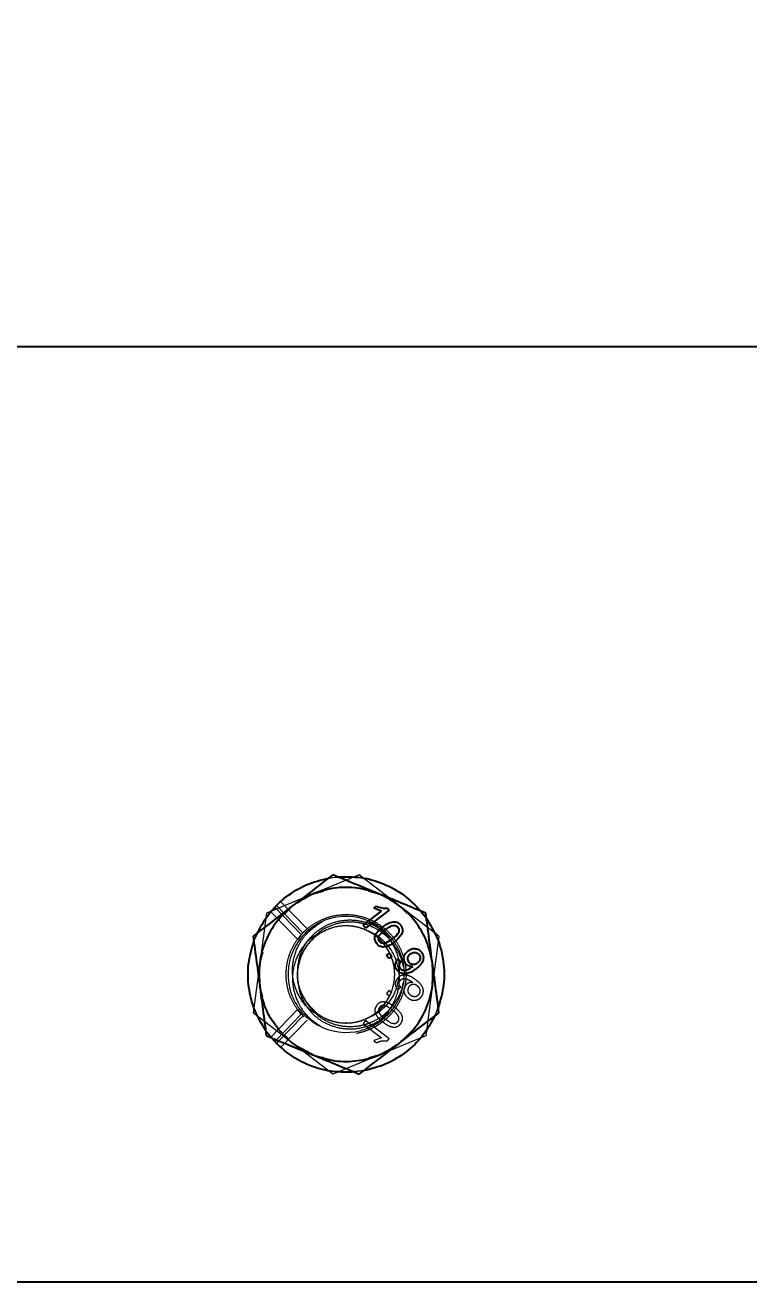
# Model space of a CAD drawing. Header units: millimetres. Extents: x 861 to 27901, y 673 to 17923.
# Drawn here: x 10244.9 to 10343.7, y 6784.2 to 6956.2 of the extents above; entities that cross this region are included whole.
import ezdxf

# ---------------------------------------------------------------- set-up
doc = ezdxf.new("R2010")
doc.units = ezdxf.units.MM
doc.header["$LTSCALE"] = 33.3
doc.linetypes.add('HIDDEN', pattern=[1.905, 1.27, -0.635])
doc.layers.add('CAPA_1', color=7, linetype='Continuous')
doc.styles.add('SLDTEXTSTYLE0', font='TXT', dxfattribs={"width": 0.75})
doc.dimstyles.new('SLDDIMSTYLE0', dxfattribs={"dimtxt": 66.6, "dimasz": 66.6, "dimexe": 0, "dimexo": 0.0625, "dimgap": 16.65, "dimtad": 2, "dimdec": 0, "dimlfac": 1.261261, "dimrnd": 1e-09, "dimzin": 12, "dimdsep": 46, "dimtxsty": 'SLDTEXTSTYLE0', "dimsah": 1, "dimcen": 0.09, "dimadec": 0, "dimazin": 3, "dimtfac": 1, "dimtdec": 0, "dimtofl": 0, "dimtmove": 0, "dimatfit": 3, "dimfxl": 1, "dimfrac": 2, "dimtolj": 1, "dimtzin": 12, "dimarcsym": 0})

# ---------------------------------------------------------------- blocks, each defined once
blk = doc.blocks.new('_D_13')
at = {"layer": 'CAPA_1', "transparency": 16777216}
for p, q in [((9823.17, 6912.25), (14695.32, 6912.25)), ((14662.02, 6912.25), (14662.02, 5357.98)), ((14240.18, 5357.98), (14695.32, 5357.98))]:
    blk.add_line(p, q, dxfattribs=at)
for points in [[(14662.02, 6912.25), (14651.77, 6845.65), (14672.27, 6845.65)], [(14662.02, 5357.98), (14672.27, 5424.58), (14651.77, 5424.58)]]:
    blk.add_solid(points, dxfattribs=at)
at = {"layer": 'CAPA_1', "transparency": 16777216, "insert": (14576.17, 6036.69), "char_height": 66.6, "attachment_point": 1, "rotation": 90, "style": 'SLDTEXTSTYLE0'}
blk.add_mtext('1960', dxfattribs=at)
blk = doc.blocks.new('_D_14')
at = {"layer": 'CAPA_1', "transparency": 16777216}
for p, q in [((9780.88, 6954.54), (9780.88, 7862.55)), ((10855.14, 5883.49), (10855.14, 7862.55)), ((9780.88, 7829.25), (10855.14, 7829.25))]:
    blk.add_line(p, q, dxfattribs=at)
for points in [[(9780.88, 7829.25), (9847.48, 7819.01), (9847.48, 7839.5)], [(10855.14, 7829.25), (10788.54, 7839.5), (10788.54, 7819.01)]]:
    blk.add_solid(points, dxfattribs=at)
at = {"layer": 'CAPA_1', "transparency": 16777216, "insert": (10219.59, 7915.1), "char_height": 66.6, "attachment_point": 1, "style": 'SLDTEXTSTYLE0'}
blk.add_mtext('1355', dxfattribs=at)

msp = doc.modelspace()

# ---------------------------------------------------------------- linework, layer by layer
at = {"color": 1, "linetype": 'HIDDEN', "lineweight": 18}
for p, q in [((10290.52, 6840.01), (10277.83, 6834.77)), ((10285.73, 6839.39), (10286.6, 6839.61)), ((10286.32, 6839.57), (10287.56, 6839.73)), ((10286.87, 6839.64), (10288.2, 6839.71)), ((10301.4, 6831.63), (10290.52, 6840.01)), ((10284.17, 6837.39), (10285.66, 6837.78)), ((10291.76, 6837.78), (10293.26, 6837.38)), ((10279.19, 6835.81), (10279.77, 6836.36)), ((10279.77, 6836.36), (10280.24, 6836.71)), ((10283.41, 6832.64), (10279.77, 6836.36)), ((10284.17, 6837.39), (10282.81, 6836.61)), ((10277.83, 6834.77), (10276.01, 6821.16)), ((10278.42, 6834.97), (10282.09, 6831.22)), ((10278.58, 6835.08), (10278.96, 6835.57)), ((10278.96, 6835.57), (10282.59, 6831.84)), ((10282.82, 6832.09), (10279.19, 6835.81)), ((10281.37, 6835.73), (10280.37, 6834.73)), ((10295.96, 6835.82), (10297.05, 6834.73)), ((10298.71, 6835.24), (10299.82, 6833.8)), ((10298.92, 6835.05), (10299.69, 6834.06)), ((10276.28, 6831.34), (10276.91, 6832.6)), ((10283.41, 6832.64), (10282.82, 6832.09)), ((10283.54, 6832.73), (10283.41, 6832.64)), ((10286.32, 6832.59), (10286.17, 6832.51)), ((10293.72, 6832.51), (10293.54, 6832.68)), ((10275.98, 6830.35), (10276.19, 6831.12)), ((10276.11, 6830.92), (10276.58, 6832.07)), ((10282.59, 6831.84), (10282.1, 6831.17)), ((10301.4, 6831.63), (10299.59, 6818.02)), ((10277.32, 6829.45), (10276.92, 6827.97)), ((10277.32, 6823.34), (10276.92, 6824.84)), ((10294.53, 6824.22), (10294.22, 6823.8)), ((10294.95, 6823.9), (10294.53, 6824.22)), ((10295.83, 6824.27), (10296.19, 6824.65)), ((10296.37, 6824.52), (10296.57, 6825.36)), ((10297.75, 6825.37), (10297.83, 6825.31)), ((10300.5, 6824.82), (10300.1, 6823.34)), ((10283.33, 6822.57), (10283.71, 6822.05)), ((10294.22, 6823.8), (10294.63, 6823.48)), ((10301.45, 6822.5), (10301.03, 6821.21)), ((10286.89, 6812.78), (10276.01, 6821.16)), ((10278.42, 6817.82), (10282.09, 6821.58)), ((10279.19, 6817.46), (10282.59, 6820.95)), ((10282.82, 6820.7), (10279.52, 6817.32)), ((10282.06, 6821.62), (10282.94, 6820.6)), ((10282.59, 6820.95), (10282.09, 6821.58)), ((10300.93, 6820.97), (10300.51, 6820.2)), ((10301.31, 6821.87), (10300.83, 6820.72)), ((10279.26, 6816.92), (10277.71, 6818.78)), ((10278.42, 6817.82), (10277.73, 6818.73)), ((10283.41, 6820.15), (10279.77, 6816.43)), ((10291.35, 6820.08), (10291.03, 6819.66)), ((10291.03, 6819.66), (10293.55, 6817.73)), ((10294.58, 6817.59), (10291.35, 6820.08)), ((10293.25, 6819.95), (10293.78, 6820.32)), ((10281.45, 6816.97), (10280.37, 6818.06)), ((10299.59, 6818.02), (10286.89, 6812.78)), ((10293.55, 6817.73), (10292.5, 6817.35)), ((10292.5, 6817.35), (10292.88, 6817.06)), ((10294.37, 6817.33), (10294.58, 6817.59)), ((10293.24, 6815.4), (10291.76, 6815.01)), ((10291.17, 6813.25), (10289.33, 6813.07)), ((10291.09, 6813.22), (10289.86, 6813.06))]:
    msp.add_line(p, q, dxfattribs=at)
at = {"color": 7, "linetype": 'Continuous', "lineweight": 25}
for p, q in [((10291.03, 6833.13), (10293.55, 6835.06)), ((10294.58, 6835.2), (10291.35, 6832.71)), ((10292.5, 6835.44), (10292.88, 6835.73)), ((10293.55, 6835.06), (10292.5, 6835.44)), ((10294.37, 6835.46), (10294.58, 6835.2)), ((10291.35, 6832.71), (10291.03, 6833.13)), ((10294.22, 6828.99), (10294.63, 6829.31)), ((10294.63, 6829.31), (10294.95, 6828.89)), ((10294.53, 6828.57), (10294.22, 6828.99)), ((10294.95, 6828.89), (10294.53, 6828.57)), ((10295.83, 6828.52), (10296.19, 6828.14)), ((10297.75, 6827.42), (10297.83, 6827.48)), ((10278.96, 6817.22), (10278.42, 6817.82)), ((10278.96, 6817.22), (10279.19, 6817.46)), ((10279.19, 6816.98), (10279.52, 6817.32)), ((10082.17, 6784.37), (10684.74, 6784.37))]:
    msp.add_line(p, q, dxfattribs=at)
at = {"color": 1, "linetype": 'HIDDEN', "lineweight": 18}
msp.add_arc((10288.71, 6826.4), 7.93, 37.5876, 307.5876, dxfattribs=at)
at = {"color": 7, "linetype": 'Continuous', "lineweight": 25}
for points in [[(10276.58, 6832.07), (10277.1, 6833), (10278.14, 6834.87), (10280.47, 6837.09), (10283.22, 6838.78), (10285.29, 6839.31), (10286.32, 6839.57)], [(10287.56, 6839.73), (10288.63, 6839.75), (10290.76, 6839.79), (10293.85, 6838.87), (10296.69, 6837.34), (10298.18, 6835.81), (10298.92, 6835.05)], [(10293.24, 6837.39), (10292.25, 6837.71), (10290.27, 6838.36), (10287.12, 6838.3), (10284.07, 6837.53), (10282.32, 6836.39), (10281.45, 6835.82)], [(10300.5, 6827.97), (10300.28, 6828.98), (10299.85, 6831.02), (10298.23, 6833.72), (10296.03, 6835.98), (10294.17, 6836.92), (10293.24, 6837.39)], [(10281.45, 6835.82), (10280.68, 6835.12), (10279.13, 6833.73), (10277.6, 6830.98), (10276.74, 6827.94), (10276.86, 6825.86), (10276.92, 6824.82)], [(10299.69, 6834.06), (10300.23, 6833.14), (10301.33, 6831.31), (10302.09, 6828.18), (10302.18, 6824.95), (10301.6, 6822.9), (10301.31, 6821.87)], [(10277.73, 6818.73), (10277.18, 6819.65), (10276.08, 6821.48), (10275.33, 6824.61), (10275.24, 6827.84), (10275.82, 6829.89), (10276.11, 6830.92)], [(10295.96, 6816.97), (10296.74, 6817.67), (10298.29, 6819.06), (10299.81, 6821.82), (10300.67, 6824.85), (10300.56, 6826.93), (10300.5, 6827.97)], [(10284.17, 6815.4), (10283.24, 6815.87), (10281.38, 6816.81), (10279.19, 6819.07), (10277.56, 6821.77), (10277.13, 6823.81), (10276.92, 6824.82)], [(10300.83, 6820.72), (10300.32, 6819.79), (10299.28, 6817.92), (10296.94, 6815.7), (10294.2, 6814.01), (10292.13, 6813.48), (10291.09, 6813.22)], [(10289.86, 6813.06), (10288.88, 6813.03), (10286.92, 6812.99), (10284.05, 6813.74), (10281.39, 6815.02), (10279.92, 6816.33), (10279.19, 6816.98)], [(10284.17, 6815.4), (10285.16, 6815.08), (10287.14, 6814.43), (10290.29, 6814.49), (10293.35, 6815.26), (10295.09, 6816.4), (10295.96, 6816.97)]]:
    msp.add_open_spline(points, degree=3, dxfattribs=at)
for points, knots in [([(10286.89, 6840.01), (10285.94, 6839.28), (10284.16, 6837.9), (10282.32, 6836.48), (10281.45, 6835.82)], [0, 0, 0, 0, 0.532771, 1, 1, 1, 1]), ([(10293.24, 6837.39), (10292.24, 6837.8), (10290.09, 6838.69), (10288, 6839.55), (10286.89, 6840.01)], [0, 0, 0, 0, 0.467229, 1, 1, 1, 1]), ([(10299.59, 6834.77), (10298.48, 6835.23), (10296.4, 6836.09), (10294.25, 6836.98), (10293.24, 6837.39)], [0, 0, 0, 0, 0.532771, 1, 1, 1, 1]), ([(10281.45, 6835.82), (10280.59, 6835.16), (10278.75, 6833.74), (10276.96, 6832.36), (10276.01, 6831.63)], [0, 0, 0, 0, 0.467229, 1, 1, 1, 1]), ([(10292.88, 6835.73), (10293.12, 6835.63), (10293.59, 6835.42), (10294.11, 6835.45), (10294.37, 6835.46)], [0, 0, 0, 0, 0.500866, 1, 1, 1, 1]), ([(10300.5, 6827.97), (10300.35, 6829.04), (10300.05, 6831.35), (10299.75, 6833.58), (10299.59, 6834.77)], [0, 0, 0, 0, 0.4672291, 1, 1, 1, 1]), ([(10292.66, 6831.57), (10292.71, 6831.71), (10292.82, 6831.98), (10293.18, 6832.44), (10293.51, 6832.72), (10293.74, 6832.9)], [0, 0, 0, 0, 0.249754, 0.499871, 1, 1, 1, 1]), ([(10293.27, 6830.9), (10293.23, 6830.97), (10293.14, 6831.11), (10293.13, 6831.37), (10293.19, 6831.61), (10293.47, 6832.03), (10293.8, 6832.28), (10294.06, 6832.49)], [0, 0, 0, 0, 0.124696, 0.249462, 0.374432, 0.499637, 1, 1, 1, 1]), ([(10293.74, 6832.9), (10293.92, 6833.04), (10294.3, 6833.31), (10294.83, 6833.55), (10295.29, 6833.62), (10295.64, 6833.56), (10295.94, 6833.39), (10296.09, 6833.21), (10296.17, 6833.13)], [0, 0, 0, 0, 0.2504817, 0.5003456, 0.6317049, 0.7502211, 0.8749867, 1, 1, 1, 1]), ([(10294.06, 6832.49), (10294.24, 6832.62), (10294.51, 6832.82), (10294.91, 6833.04), (10295.13, 6833.08), (10295.24, 6833.1)], [0, 0, 0, 0, 0.500372, 0.750515, 1, 1, 1, 1]), ([(10295.79, 6832.85), (10295.84, 6832.77), (10295.93, 6832.63), (10295.94, 6832.38), (10295.88, 6832.13), (10295.6, 6831.71), (10295.28, 6831.46), (10295.01, 6831.25)], [0, 0, 0, 0, 0.124745, 0.249484, 0.374471, 0.499648, 1, 1, 1, 1]), ([(10295.24, 6833.1), (10295.3, 6833.1), (10295.4, 6833.1), (10295.55, 6833.05), (10295.69, 6832.97), (10295.76, 6832.89), (10295.79, 6832.85)], [0, 0, 0, 0, 0.250158, 0.500156, 0.750032, 1, 1, 1, 1]), ([(10296.17, 6833.13), (10296.23, 6833.03), (10296.36, 6832.84), (10296.45, 6832.5), (10296.42, 6832.15), (10296.13, 6831.52), (10295.68, 6831.14), (10295.33, 6830.83)], [0, 0, 0, 0, 0.125373, 0.250644, 0.375698, 0.501113, 1, 1, 1, 1]), ([(10276.01, 6831.63), (10276.17, 6830.44), (10276.47, 6828.21), (10276.78, 6825.9), (10276.92, 6824.82)], [0, 0, 0, 0, 0.532771, 1, 1, 1, 1]), ([(10292.9, 6830.61), (10292.81, 6830.76), (10292.67, 6830.97), (10292.63, 6831.27), (10292.63, 6831.45), (10292.65, 6831.53), (10292.66, 6831.57)], [0, 0, 0, 0, 0.4987953, 0.7491483, 0.8745764, 1, 1, 1, 1]), ([(10295.33, 6830.83), (10295.14, 6830.7), (10294.77, 6830.43), (10294.24, 6830.19), (10293.78, 6830.12), (10293.44, 6830.18), (10293.13, 6830.35), (10292.98, 6830.52), (10292.9, 6830.61)], [0, 0, 0, 0, 0.2504758, 0.5003474, 0.6257683, 0.7501762, 0.8749697, 1, 1, 1, 1]), ([(10295.01, 6831.25), (10294.75, 6831.05), (10294.41, 6830.8), (10293.94, 6830.64), (10293.69, 6830.64), (10293.45, 6830.72), (10293.33, 6830.84), (10293.27, 6830.9)], [0, 0, 0, 0, 0.50041, 0.625613, 0.75058, 0.875344, 1, 1, 1, 1]), ([(10296.83, 6827.9), (10296.79, 6827.96), (10296.7, 6828.1), (10296.62, 6828.33), (10296.59, 6828.58), (10296.62, 6828.82), (10296.7, 6829.06), (10296.86, 6829.34), (10297.05, 6829.51), (10297.17, 6829.61)], [0, 0, 0, 0, 0.125074, 0.250064, 0.373261, 0.500199, 0.624296, 0.750369, 1, 1, 1, 1]), ([(10297.3, 6828.06), (10297.25, 6828.15), (10297.16, 6828.28), (10297.12, 6828.5), (10297.13, 6828.66), (10297.17, 6828.81), (10297.26, 6829), (10297.39, 6829.11), (10297.47, 6829.18)], [0, 0, 0, 0, 0.249521, 0.373851, 0.499889, 0.624096, 0.750315, 1, 1, 1, 1]), ([(10297.17, 6829.61), (10297.31, 6829.71), (10297.53, 6829.85), (10297.87, 6829.93), (10298.13, 6829.94), (10298.38, 6829.89), (10298.7, 6829.77), (10298.88, 6829.58), (10299, 6829.45)], [0, 0, 0, 0, 0.249869, 0.376454, 0.500348, 0.627239, 0.750824, 1, 1, 1, 1]), ([(10297.47, 6829.18), (10297.56, 6829.25), (10297.75, 6829.37), (10298.04, 6829.42), (10298.27, 6829.39), (10298.48, 6829.31), (10298.6, 6829.18), (10298.68, 6829.1)], [0, 0, 0, 0, 0.25025, 0.499842, 0.629576, 0.750665, 1, 1, 1, 1]), ([(10299, 6829.45), (10299.06, 6829.35), (10299.19, 6829.17), (10299.27, 6828.84), (10299.27, 6828.5), (10299.15, 6828.06), (10298.81, 6827.6), (10298.46, 6827.32), (10298.28, 6827.18)], [0, 0, 0, 0, 0.125064, 0.25009, 0.37511, 0.500169, 0.749441, 1, 1, 1, 1]), ([(10298.68, 6829.1), (10298.74, 6829.01), (10298.82, 6828.87), (10298.85, 6828.65), (10298.83, 6828.49), (10298.77, 6828.33), (10298.66, 6828.14), (10298.53, 6828.04), (10298.45, 6827.97)], [0, 0, 0, 0, 0.249017, 0.372138, 0.499365, 0.623562, 0.749893, 1, 1, 1, 1]), ([(10295.69, 6826.99), (10295.61, 6827.11), (10295.49, 6827.29), (10295.43, 6827.57), (10295.43, 6827.85), (10295.55, 6828.2), (10295.74, 6828.41), (10295.83, 6828.52)], [0, 0, 0, 0, 0.249859, 0.375718, 0.500481, 0.749846, 1, 1, 1, 1]), ([(10296.19, 6828.14), (10296.13, 6828.07), (10296.03, 6827.94), (10295.95, 6827.75), (10295.94, 6827.59), (10295.96, 6827.47), (10296.01, 6827.35), (10296.05, 6827.29), (10296.08, 6827.25)], [0, 0, 0, 0, 0.276477, 0.499318, 0.623718, 0.749496, 0.874756, 1, 1, 1, 1]), ([(10296.08, 6827.25), (10296.13, 6827.2), (10296.24, 6827.08), (10296.45, 6826.97), (10296.69, 6826.94), (10297.15, 6827.04), (10297.48, 6827.25), (10297.75, 6827.42)], [0, 0, 0, 0, 0.125207, 0.25031, 0.375339, 0.50062, 1, 1, 1, 1]), ([(10297.83, 6827.48), (10297.73, 6827.48), (10297.54, 6827.47), (10297.27, 6827.55), (10297.02, 6827.69), (10296.9, 6827.83), (10296.83, 6827.9)], [0, 0, 0, 0, 0.248943, 0.49945, 0.750285, 1, 1, 1, 1]), ([(10298.45, 6827.97), (10298.36, 6827.9), (10298.23, 6827.81), (10298.01, 6827.75), (10297.85, 6827.75), (10297.69, 6827.78), (10297.49, 6827.86), (10297.38, 6827.98), (10297.3, 6828.06)], [0, 0, 0, 0, 0.2499765, 0.3782222, 0.5003423, 0.6274524, 0.7508111, 1, 1, 1, 1]), ([(10301.4, 6821.16), (10301.25, 6822.35), (10300.95, 6824.58), (10300.64, 6826.89), (10300.5, 6827.97)], [0, 0, 0, 0, 0.532771, 1, 1, 1, 1]), ([(10298.28, 6827.18), (10298.09, 6827.03), (10297.69, 6826.74), (10297.12, 6826.5), (10296.62, 6826.46), (10296.26, 6826.54), (10295.93, 6826.71), (10295.77, 6826.9), (10295.69, 6826.99)], [0, 0, 0, 0, 0.2504849, 0.5001185, 0.6278992, 0.7500924, 0.8749937, 1, 1, 1, 1]), ([(10276.92, 6824.82), (10277.06, 6823.75), (10277.37, 6821.44), (10277.67, 6819.21), (10277.83, 6818.02)], [0, 0, 0, 0, 0.467229, 1, 1, 1, 1]), ([(10295.96, 6816.97), (10296.82, 6817.63), (10298.67, 6819.05), (10300.45, 6820.43), (10301.4, 6821.16)], [0, 0, 0, 0, 0.467229, 1, 1, 1, 1]), ([(10277.83, 6818.02), (10278.94, 6817.56), (10281.02, 6816.7), (10283.17, 6815.82), (10284.17, 6815.4)], [0, 0, 0, 0, 0.5327709, 1, 1, 1, 1]), ([(10284.17, 6815.4), (10285.18, 6814.99), (10287.33, 6814.1), (10289.41, 6813.24), (10290.52, 6812.78)], [0, 0, 0, 0, 0.467229, 1, 1, 1, 1]), ([(10290.52, 6812.78), (10291.47, 6813.51), (10293.26, 6814.89), (10295.1, 6816.31), (10295.96, 6816.97)], [0, 0, 0, 0, 0.532771, 1, 1, 1, 1])]:
    msp.add_open_spline(points, degree=3, knots=knots, dxfattribs=at)
at = {"color": 1, "linetype": 'HIDDEN', "lineweight": 18}
for points in [[(10282.09, 6821.58), (10281.8, 6822.02), (10281.23, 6822.9), (10280.72, 6824.4), (10280.48, 6825.96), (10280.55, 6827.53), (10280.91, 6829.07), (10281.57, 6830.51), (10282.48, 6831.8), (10283.63, 6832.88), (10284.96, 6833.73), (10286.43, 6834.31), (10287.98, 6834.6), (10289.56, 6834.59), (10291.11, 6834.28), (10292.57, 6833.67), (10293.89, 6832.8), (10295.02, 6831.7), (10295.91, 6830.4), (10296.54, 6828.95), (10296.89, 6827.41), (10296.93, 6825.83), (10296.67, 6824.27), (10296.12, 6822.79), (10295.29, 6821.44), (10294.23, 6820.28), (10292.96, 6819.34), (10291.53, 6818.65), (10290.01, 6818.26), (10288.43, 6818.16), (10286.86, 6818.36), (10285.37, 6818.87), (10283.98, 6819.63), (10283.21, 6820.34), (10282.82, 6820.7)], [(10283.45, 6822.34), (10282.99, 6823.09), (10282.09, 6824.59), (10281.96, 6827.28), (10282.8, 6829.79), (10284.55, 6831.8), (10286.93, 6832.97), (10289.59, 6833.15), (10292.11, 6832.3), (10294.11, 6830.55), (10295.29, 6828.17), (10295.47, 6825.52), (10294.61, 6823), (10292.87, 6821), (10290.48, 6819.81), (10287.84, 6819.65), (10285.27, 6820.46), (10284.05, 6821.72), (10283.45, 6822.34)], [(10294.99, 6831.23), (10295.29, 6830.8), (10295.87, 6829.94), (10296.41, 6828.46), (10296.69, 6826.92), (10296.61, 6825.88), (10296.57, 6825.36)], [(10283.45, 6822.34), (10283.2, 6822.7), (10282.71, 6823.43), (10282.26, 6824.66), (10282.03, 6825.96), (10282.09, 6826.83), (10282.12, 6827.26)]]:
    msp.add_open_spline(points, degree=3, dxfattribs=at)
for points, knots in [([(10285.08, 6820.84), (10284.73, 6821), (10283.6, 6821.51), (10282.28, 6823.22), (10281.35, 6825.59), (10281.35, 6828.16), (10282.1, 6830.33), (10283.45, 6832.28), (10284.71, 6833.13), (10285.47, 6833.63)], [0, 0, 0, 0, 0.073226, 0.23471, 0.3941, 0.554574, 0.712039, 0.827456, 1, 1, 1, 1]), ([(10282.12, 6827.26), (10282.18, 6827.73), (10282.28, 6828.65), (10282.89, 6830.22), (10284.01, 6831.78), (10285.74, 6833.07), (10287.73, 6833.78), (10289.83, 6833.92), (10291.88, 6833.46), (10293.67, 6832.55), (10294.58, 6831.64), (10294.99, 6831.23)], [0, 0, 0, 0, 0.081677, 0.161349, 0.291035, 0.413148, 0.534221, 0.654764, 0.776345, 0.898838, 1, 1, 1, 1]), ([(10283.45, 6822.34), (10283.64, 6822.11), (10284.13, 6821.53), (10284.84, 6820.97), (10285.49, 6820.58), (10285.95, 6820.35), (10286.53, 6820.11), (10286.97, 6819.98), (10287.21, 6819.93), (10287.21, 6819.93), (10287.21, 6819.93), (10287.21, 6819.93), (10287.21, 6819.92), (10287.22, 6819.92), (10287.22, 6819.92), (10287.24, 6819.92), (10287.26, 6819.91), (10287.33, 6819.9), (10287.54, 6819.85), (10288.26, 6819.74), (10289.07, 6819.74), (10289.86, 6819.85), (10290.31, 6819.94), (10290.82, 6820.09), (10291.26, 6820.26), (10291.53, 6820.38), (10291.81, 6820.52), (10292.15, 6820.71), (10292.63, 6821.02), (10293.07, 6821.38), (10293.47, 6821.75), (10293.85, 6822.18), (10294.24, 6822.69), (10294.54, 6823.2), (10294.71, 6823.54), (10294.83, 6823.82), (10294.98, 6824.18), (10295.14, 6824.73), (10295.26, 6825.29), (10295.34, 6825.89), (10295.36, 6826.48), (10295.32, 6827.04), (10295.26, 6827.51), (10295.19, 6827.85), (10295.14, 6828.05), (10295.07, 6828.3), (10294.96, 6828.67), (10294.75, 6829.17), (10294.53, 6829.59), (10294.32, 6829.95), (10293.98, 6830.46), (10293.43, 6831.11), (10292.64, 6831.78), (10291.85, 6832.26), (10291.12, 6832.6), (10290.42, 6832.83), (10289.72, 6832.97), (10289.01, 6833.04), (10287.77, 6833.03), (10286.01, 6832.61), (10284.09, 6831.34), (10282.65, 6829.5), (10282.3, 6828.01), (10282.12, 6827.26)], [0, 0, 0, 0, 0.025018, 0.062505, 0.073457, 0.087536, 0.104741, 0.12507, 0.12508, 0.125088, 0.125103, 0.125129, 0.125176, 0.125264, 0.125429, 0.125753, 0.126422, 0.127908, 0.131491, 0.144058, 0.187539, 0.197474, 0.209566, 0.225509, 0.240805, 0.248969, 0.250106, 0.265748, 0.281391, 0.297034, 0.312676, 0.325838, 0.344007, 0.365974, 0.374124, 0.375253, 0.390902, 0.40655, 0.422199, 0.437847, 0.456199, 0.471384, 0.483402, 0.495485, 0.499868, 0.500438, 0.516867, 0.531646, 0.544773, 0.556248, 0.566071, 0.595236, 0.625559, 0.651348, 0.670843, 0.691622, 0.711565, 0.729805, 0.750654, 0.81299, 0.875327, 0.937663, 1, 1, 1, 1]), ([(10296.57, 6827.43), (10296.48, 6827.8), (10296.29, 6828.54), (10295.86, 6829.49), (10295.36, 6830.32), (10294.77, 6831.08), (10293.84, 6832), (10292.87, 6832.63), (10292.01, 6833.02), (10291.53, 6833.2), (10291, 6833.35), (10289.98, 6833.56), (10288.44, 6833.61), (10286.5, 6833.09), (10284.93, 6832.22), (10284.25, 6831.38), (10284, 6831.07)], [0, 0, 0, 0, 0.069953, 0.139917, 0.190193, 0.248551, 0.314879, 0.430246, 0.459213, 0.488205, 0.524205, 0.55973, 0.679272, 0.802424, 0.926676, 1, 1, 1, 1]), ([(10291.56, 6819), (10292.38, 6819.49), (10293.79, 6820.34), (10295.28, 6822.41), (10295.98, 6824.46), (10296.05, 6826.76), (10295.44, 6829.03), (10294.12, 6830.83), (10292.68, 6831.93), (10291.84, 6832.28), (10291.42, 6832.46)], [0, 0, 0, 0, 0.165815, 0.285204, 0.439678, 0.538055, 0.684865, 0.841009, 0.920503, 1, 1, 1, 1]), ([(10291.56, 6833.79), (10292.38, 6833.3), (10293.79, 6832.45), (10295.27, 6830.38), (10295.99, 6828.39), (10295.97, 6827), (10295.97, 6826.5)], [0, 0, 0, 0, 0.314695, 0.54128, 0.834453, 1, 1, 1, 1]), ([(10285.88, 6832.36), (10285.24, 6832.09), (10283.82, 6831.48), (10282.27, 6829.58), (10281.36, 6827.19), (10281.35, 6824.64), (10282.1, 6822.46), (10283.45, 6820.51), (10284.71, 6819.66), (10285.47, 6819.16)], [0, 0, 0, 0, 0.123454, 0.276185, 0.426937, 0.578714, 0.727646, 0.836807, 1, 1, 1, 1]), ([(10300.1, 6829.45), (10300.3, 6828.95), (10300.51, 6828.41), (10300.5, 6827.85), (10300.5, 6827.81)], [0, 0, 0, 0, 0.928699, 1, 1, 1, 1]), ([(10295.97, 6826.29), (10295.81, 6825.46), (10295.48, 6823.76), (10294.11, 6821.96), (10292.68, 6820.86), (10291.84, 6820.51), (10291.42, 6820.33)], [0, 0, 0, 0, 0.315902, 0.654861, 0.827426, 1, 1, 1, 1]), ([(10295.69, 6825.8), (10295.61, 6825.68), (10295.49, 6825.5), (10295.43, 6825.22), (10295.43, 6824.94), (10295.55, 6824.59), (10295.74, 6824.38), (10295.83, 6824.27)], [0, 0, 0, 0, 0.249859, 0.375956, 0.500482, 0.749847, 1, 1, 1, 1]), ([(10295.69, 6825.8), (10295.61, 6825.68), (10295.49, 6825.5), (10295.43, 6825.22), (10295.43, 6824.94), (10295.55, 6824.59), (10295.74, 6824.38), (10295.83, 6824.27)], [0, 0, 0, 0, 0.249859, 0.375718, 0.500481, 0.749846, 1, 1, 1, 1]), ([(10298.28, 6825.61), (10298.09, 6825.76), (10297.69, 6826.05), (10297.12, 6826.29), (10296.62, 6826.33), (10296.26, 6826.25), (10295.93, 6826.08), (10295.77, 6825.89), (10295.69, 6825.8)], [0, 0, 0, 0, 0.2504849, 0.5001185, 0.6280399, 0.7500924, 0.8749937, 1, 1, 1, 1]), ([(10296.08, 6825.54), (10296.13, 6825.59), (10296.24, 6825.71), (10296.45, 6825.82), (10296.69, 6825.85), (10297.15, 6825.75), (10297.48, 6825.54), (10297.75, 6825.37)], [0, 0, 0, 0, 0.125207, 0.25031, 0.375339, 0.50062, 1, 1, 1, 1]), ([(10299, 6823.34), (10299.06, 6823.44), (10299.19, 6823.62), (10299.27, 6823.96), (10299.27, 6824.29), (10299.15, 6824.73), (10298.81, 6825.19), (10298.46, 6825.47), (10298.28, 6825.61)], [0, 0, 0, 0, 0.1250636, 0.2500896, 0.37511, 0.5001694, 0.749441, 1, 1, 1, 1]), ([(10282.12, 6825.53), (10282.18, 6825.06), (10282.28, 6824.14), (10282.89, 6822.57), (10284.01, 6821.01), (10285.74, 6819.72), (10287.73, 6819.01), (10289.83, 6818.87), (10291.88, 6819.33), (10293.67, 6820.24), (10294.58, 6821.15), (10294.99, 6821.56)], [0, 0, 0, 0, 0.081677, 0.161349, 0.291035, 0.413148, 0.534221, 0.654764, 0.776345, 0.898838, 1, 1, 1, 1]), ([(10296.57, 6825.36), (10296.48, 6824.99), (10296.29, 6824.25), (10295.86, 6823.3), (10295.36, 6822.47), (10294.77, 6821.71), (10293.84, 6820.79), (10292.87, 6820.16), (10292.01, 6819.77), (10291.53, 6819.59), (10291, 6819.44), (10289.98, 6819.23), (10288.45, 6819.19), (10286.49, 6819.69), (10284.71, 6820.73), (10283.87, 6821.81), (10283.45, 6822.34)], [0, 0, 0, 0, 0.0665559, 0.1331219, 0.1809557, 0.23648, 0.2995873, 0.4093512, 0.4369113, 0.4644955, 0.4987473, 0.5325478, 0.6462839, 0.7634544, 0.8816712, 1, 1, 1, 1]), ([(10296.57, 6825.36), (10296.47, 6824.85), (10296.28, 6823.83), (10295.78, 6822.76), (10295.38, 6822.1), (10295.16, 6821.78), (10294.92, 6821.47), (10294.72, 6821.23), (10294.53, 6821.02), (10294.18, 6820.64), (10293.82, 6820.34), (10293.54, 6820.11)], [0, 0, 0, 0, 0.249952, 0.499906, 0.562471, 0.625035, 0.687597, 0.750157, 0.775671, 0.825836, 1, 1, 1, 1]), ([(10296.19, 6824.65), (10296.13, 6824.72), (10296.03, 6824.85), (10295.95, 6825.04), (10295.94, 6825.2), (10295.97, 6825.36), (10296.03, 6825.47), (10296.08, 6825.54)], [0, 0, 0, 0, 0.277074, 0.499914, 0.624834, 0.750381, 1, 1, 1, 1]), ([(10296.19, 6824.65), (10296.13, 6824.72), (10296.03, 6824.85), (10295.95, 6825.04), (10295.94, 6825.2), (10295.96, 6825.32), (10296.01, 6825.44), (10296.05, 6825.5), (10296.08, 6825.54)], [0, 0, 0, 0, 0.276477, 0.499318, 0.623718, 0.749496, 0.874756, 1, 1, 1, 1]), ([(10296.83, 6824.89), (10296.79, 6824.83), (10296.7, 6824.69), (10296.62, 6824.46), (10296.59, 6824.21), (10296.62, 6823.97), (10296.7, 6823.73), (10296.86, 6823.45), (10297.05, 6823.29), (10297.17, 6823.18)], [0, 0, 0, 0, 0.125074, 0.250064, 0.373261, 0.500199, 0.624296, 0.750369, 1, 1, 1, 1]), ([(10296.83, 6824.89), (10296.81, 6824.86), (10296.76, 6824.79), (10296.68, 6824.65), (10296.62, 6824.46), (10296.59, 6824.21), (10296.62, 6823.97), (10296.7, 6823.73), (10296.86, 6823.45), (10297.05, 6823.29), (10297.17, 6823.18)], [0, 0, 0, 0, 0.062611, 0.125226, 0.250194, 0.373586, 0.500286, 0.62458, 0.750412, 1, 1, 1, 1]), ([(10297.83, 6825.31), (10297.73, 6825.31), (10297.54, 6825.32), (10297.27, 6825.24), (10297.02, 6825.1), (10296.9, 6824.96), (10296.83, 6824.89)], [0, 0, 0, 0, 0.248943, 0.49945, 0.750285, 1, 1, 1, 1]), ([(10297.83, 6825.31), (10297.73, 6825.31), (10297.54, 6825.32), (10297.27, 6825.24), (10297.02, 6825.1), (10296.9, 6824.96), (10296.83, 6824.89)], [0, 0, 0, 0, 0.24954, 0.50198, 0.751372, 1, 1, 1, 1]), ([(10297.3, 6824.73), (10297.25, 6824.64), (10297.16, 6824.51), (10297.12, 6824.3), (10297.13, 6824.14), (10297.17, 6823.98), (10297.26, 6823.79), (10297.39, 6823.68), (10297.47, 6823.61)], [0, 0, 0, 0, 0.249521, 0.373851, 0.499889, 0.624096, 0.750315, 1, 1, 1, 1]), ([(10297.3, 6824.73), (10297.25, 6824.64), (10297.16, 6824.51), (10297.12, 6824.3), (10297.13, 6824.14), (10297.17, 6823.98), (10297.26, 6823.79), (10297.39, 6823.68), (10297.47, 6823.61)], [0, 0, 0, 0, 0.24952, 0.373528, 0.499888, 0.62379, 0.750316, 1, 1, 1, 1]), ([(10298.45, 6824.83), (10298.36, 6824.89), (10298.23, 6824.98), (10298.01, 6825.04), (10297.85, 6825.04), (10297.69, 6825.02), (10297.49, 6824.93), (10297.38, 6824.81), (10297.3, 6824.73)], [0, 0, 0, 0, 0.249976, 0.378222, 0.500342, 0.627452, 0.750811, 1, 1, 1, 1]), ([(10298.45, 6824.83), (10298.36, 6824.89), (10298.23, 6824.98), (10298.02, 6825.04), (10297.85, 6825.04), (10297.69, 6825.02), (10297.49, 6824.93), (10297.38, 6824.81), (10297.3, 6824.73)], [0, 0, 0, 0, 0.249977, 0.377915, 0.500342, 0.627106, 0.750811, 1, 1, 1, 1]), ([(10298.68, 6823.69), (10298.74, 6823.78), (10298.82, 6823.92), (10298.85, 6824.14), (10298.83, 6824.3), (10298.77, 6824.46), (10298.66, 6824.65), (10298.53, 6824.75), (10298.45, 6824.83)], [0, 0, 0, 0, 0.249017, 0.372138, 0.499365, 0.623562, 0.749893, 1, 1, 1, 1]), ([(10298.68, 6823.69), (10298.74, 6823.78), (10298.82, 6823.92), (10298.85, 6824.14), (10298.83, 6824.3), (10298.77, 6824.46), (10298.66, 6824.65), (10298.53, 6824.75), (10298.45, 6824.83)], [0, 0, 0, 0, 0.249017, 0.371845, 0.499365, 0.623226, 0.749892, 1, 1, 1, 1]), ([(10292.9, 6822.18), (10292.81, 6822.03), (10292.67, 6821.82), (10292.62, 6821.47), (10292.64, 6821.3), (10292.66, 6821.22)], [0, 0, 0, 0, 0.499036, 0.74951, 1, 1, 1, 1]), ([(10292.9, 6822.18), (10292.81, 6822.03), (10292.67, 6821.82), (10292.63, 6821.52), (10292.63, 6821.35), (10292.65, 6821.26), (10292.66, 6821.22)], [0, 0, 0, 0, 0.498795, 0.749148, 0.874576, 1, 1, 1, 1]), ([(10295.33, 6821.96), (10295.14, 6822.09), (10294.77, 6822.36), (10294.24, 6822.6), (10293.78, 6822.67), (10293.43, 6822.61), (10293.13, 6822.44), (10292.98, 6822.27), (10292.9, 6822.18)], [0, 0, 0, 0, 0.250472, 0.500339, 0.626188, 0.75018, 0.874972, 1, 1, 1, 1]), ([(10295.33, 6821.96), (10295.14, 6822.09), (10294.77, 6822.36), (10294.24, 6822.6), (10293.78, 6822.67), (10293.44, 6822.61), (10293.13, 6822.44), (10292.98, 6822.27), (10292.9, 6822.18)], [0, 0, 0, 0, 0.250476, 0.500347, 0.625768, 0.750176, 0.87497, 1, 1, 1, 1]), ([(10295.01, 6821.54), (10294.75, 6821.74), (10294.41, 6821.99), (10293.94, 6822.15), (10293.69, 6822.15), (10293.45, 6822.07), (10293.33, 6821.95), (10293.27, 6821.89)], [0, 0, 0, 0, 0.50041, 0.625613, 0.75058, 0.875344, 1, 1, 1, 1]), ([(10297.17, 6823.18), (10297.31, 6823.08), (10297.53, 6822.94), (10297.87, 6822.86), (10298.13, 6822.85), (10298.38, 6822.9), (10298.7, 6823.03), (10298.88, 6823.21), (10299, 6823.34)], [0, 0, 0, 0, 0.249869, 0.376654, 0.500348, 0.627459, 0.750824, 1, 1, 1, 1]), ([(10297.47, 6823.61), (10297.56, 6823.54), (10297.75, 6823.42), (10298.04, 6823.37), (10298.27, 6823.4), (10298.48, 6823.49), (10298.6, 6823.61), (10298.68, 6823.69)], [0, 0, 0, 0, 0.25025, 0.499842, 0.629576, 0.750665, 1, 1, 1, 1]), ([(10297.47, 6823.61), (10297.56, 6823.54), (10297.75, 6823.42), (10298.04, 6823.37), (10298.27, 6823.4), (10298.48, 6823.49), (10298.6, 6823.61), (10298.68, 6823.69)], [0, 0, 0, 0, 0.25025, 0.499841, 0.629288, 0.750666, 1, 1, 1, 1]), ([(10292.66, 6821.22), (10292.71, 6821.08), (10292.82, 6820.81), (10293.18, 6820.35), (10293.51, 6820.07), (10293.74, 6819.89)], [0, 0, 0, 0, 0.249754, 0.499871, 1, 1, 1, 1]), ([(10293.27, 6821.89), (10293.23, 6821.82), (10293.14, 6821.68), (10293.13, 6821.42), (10293.19, 6821.18), (10293.47, 6820.76), (10293.8, 6820.51), (10294.06, 6820.3)], [0, 0, 0, 0, 0.124696, 0.249462, 0.374432, 0.499637, 1, 1, 1, 1]), ([(10295.79, 6819.95), (10295.84, 6820.02), (10295.93, 6820.16), (10295.94, 6820.41), (10295.88, 6820.66), (10295.6, 6821.08), (10295.28, 6821.34), (10295.01, 6821.54)], [0, 0, 0, 0, 0.124745, 0.249484, 0.374471, 0.499648, 1, 1, 1, 1]), ([(10296.17, 6819.66), (10296.23, 6819.76), (10296.36, 6819.95), (10296.45, 6820.29), (10296.42, 6820.64), (10296.13, 6821.27), (10295.68, 6821.65), (10295.33, 6821.96)], [0, 0, 0, 0, 0.125373, 0.250644, 0.375698, 0.501113, 1, 1, 1, 1]), ([(10293.74, 6819.89), (10293.92, 6819.75), (10294.3, 6819.48), (10294.83, 6819.24), (10295.29, 6819.17), (10295.64, 6819.23), (10295.94, 6819.4), (10296.09, 6819.58), (10296.17, 6819.66)], [0, 0, 0, 0, 0.250482, 0.500345, 0.631866, 0.750221, 0.874987, 1, 1, 1, 1]), ([(10294.06, 6820.3), (10294.24, 6820.17), (10294.51, 6819.97), (10294.91, 6819.75), (10295.13, 6819.71), (10295.24, 6819.69)], [0, 0, 0, 0, 0.500372, 0.750515, 1, 1, 1, 1]), ([(10295.24, 6819.69), (10295.3, 6819.69), (10295.4, 6819.69), (10295.55, 6819.74), (10295.67, 6819.81), (10295.74, 6819.88), (10295.78, 6819.92), (10295.79, 6819.95)], [0, 0, 0, 0, 0.250055, 0.499949, 0.749722, 0.874857, 1, 1, 1, 1]), ([(10295.24, 6819.69), (10295.3, 6819.69), (10295.4, 6819.69), (10295.55, 6819.74), (10295.69, 6819.83), (10295.76, 6819.91), (10295.79, 6819.95)], [0, 0, 0, 0, 0.250158, 0.500156, 0.750032, 1, 1, 1, 1]), ([(10292.88, 6817.06), (10293.12, 6817.16), (10293.59, 6817.37), (10294.11, 6817.34), (10294.37, 6817.33)], [0, 0, 0, 0, 0.5008657, 1, 1, 1, 1]), ([(10297.05, 6818.06), (10296.71, 6817.64), (10296.36, 6817.19), (10295.86, 6816.91), (10295.83, 6816.89)], [0, 0, 0, 0, 0.928699, 1, 1, 1, 1]), ([(10285.66, 6815.01), (10285.13, 6815.08), (10284.56, 6815.17), (10284.07, 6815.45), (10284.04, 6815.48)], [0, 0, 0, 0, 0.928699, 1, 1, 1, 1])]:
    msp.add_open_spline(points, degree=3, knots=knots, dxfattribs=at)

# ---------------------------------------------------------------- dimensions: what is measured, and where the dimension line sits
at = {"layer": 'CAPA_1'}
dim = msp.add_linear_dim(base=(10855.14, 7829.25), p1=(9780.88, 6912.25), p2=(10855.14, 5841.2), dimstyle='SLDDIMSTYLE0', dxfattribs=at)
dim.commit()
dim.dimension.update_dxf_attribs({"geometry": '_D_14', "text_midpoint": (10318.01, 7829.25), "dimtype": 160})
dim = msp.add_linear_dim(base=(14662.02, 5357.98), p1=(9780.88, 6912.25), p2=(14197.89, 5357.98), angle=90, dimstyle='SLDDIMSTYLE0', dxfattribs=at)
dim.commit()
dim.dimension.update_dxf_attribs({"geometry": '_D_13', "text_midpoint": (14662.02, 6135.11), "dimtype": 160})

doc.saveas('drawing.dxf')
